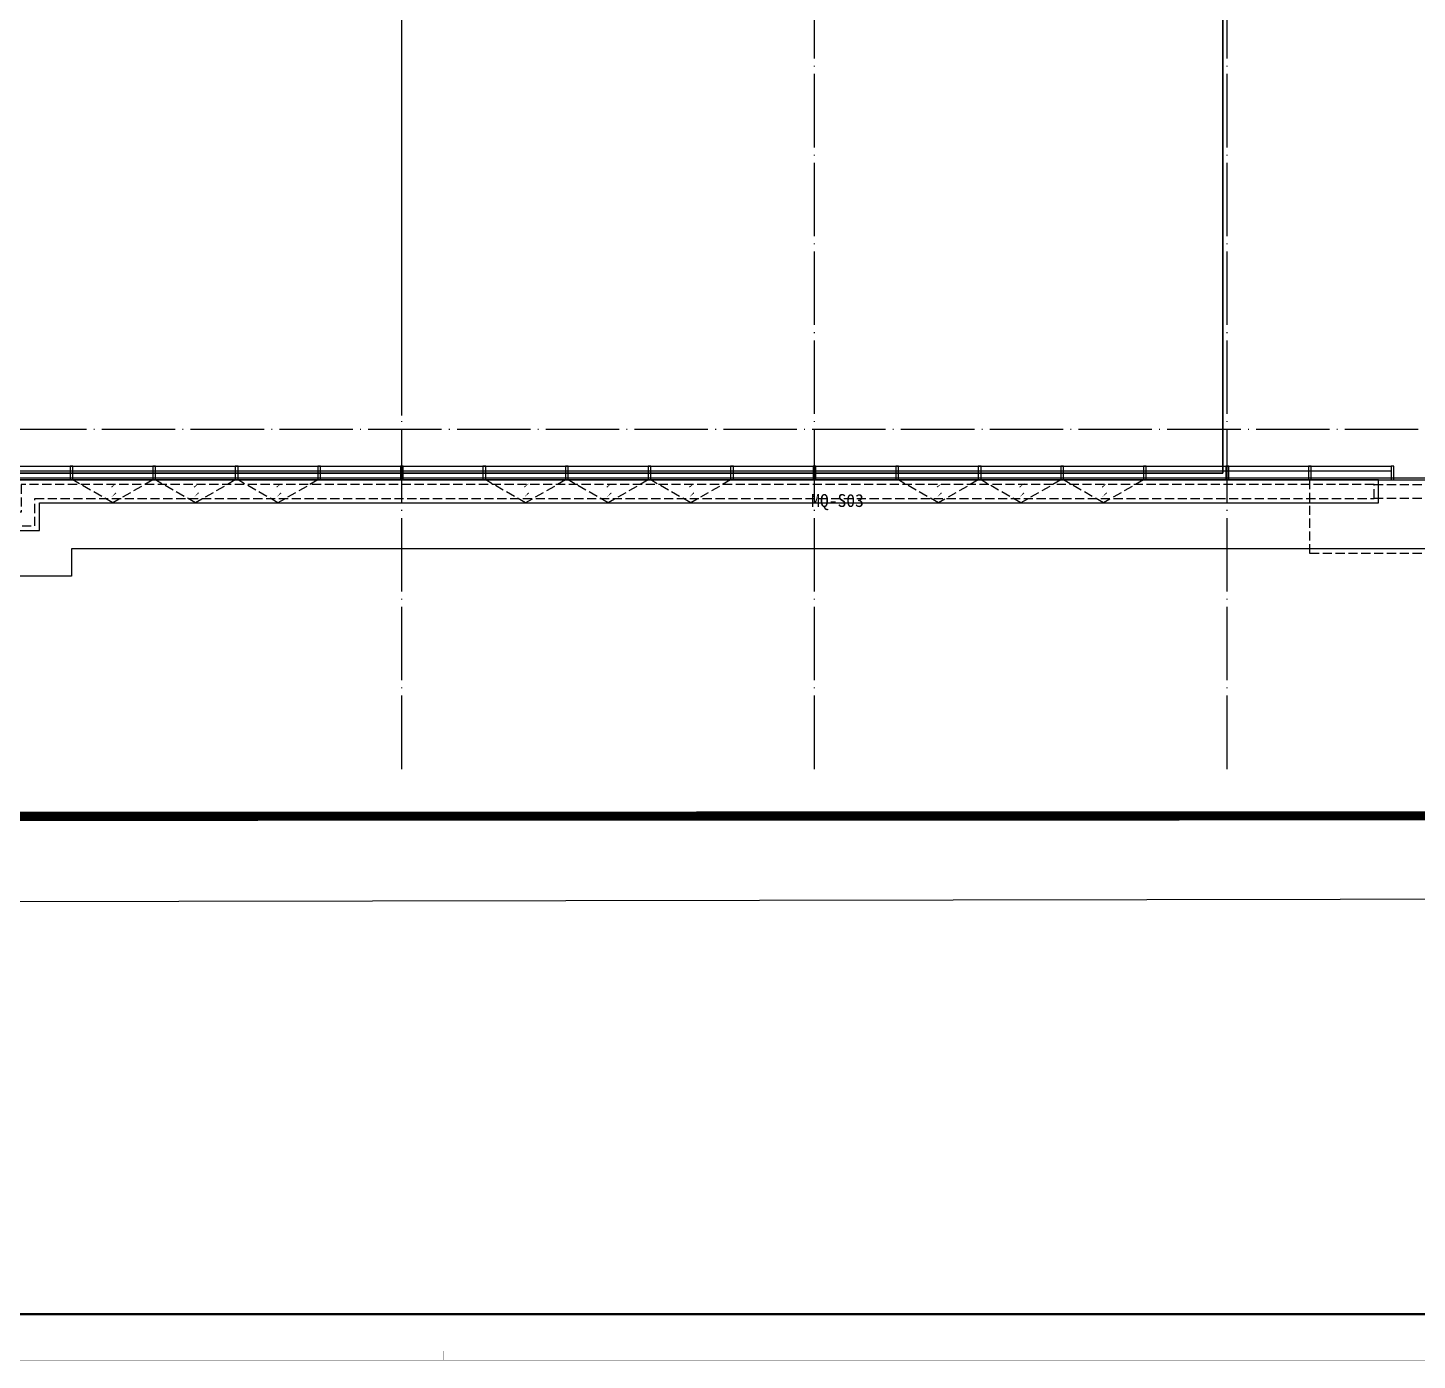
# Model space of a CAD drawing. Extents: x -415214 to 475089, y -207485 to 163917.
# Drawn here: x 423966 to 454262, y -20288 to 8757 of the extents above; entities that cross this region are included whole.
import ezdxf

# ---------------------------------------------------------------- set-up
doc = ezdxf.new("R2010")
doc.units = 0
doc.header["$LTSCALE"] = 800
for name, pattern in [('104 13#平面_t3$0$109 3#平面$0$DASH', [0.35, 0.25, -0.1]), ('104 13#平面_t3$0$ACAD_ISO04W100', [30, 24, -3, 0, -3]), ('104 13#平面_t3$0$ACAD_ISO05W100', [34, 24, -3, 0.5, -3, 0.5, -3]), ('104 13#平面_t3$0$DASH', [0.35, 0.25, -0.1]), ('104 13#平面_t3$0$DOTE', [2.42, 2, -0.2, 0.02, -0.2]), ('13#楼幕墙$0$DASH', [0.35, 0.25, -0.1])]:
    doc.linetypes.add(name, pattern=pattern)
doc.layers.get('0').update_dxf_attribs({"linetype": 'CONTINUOUS'})
doc.layers.get('Defpoints').update_dxf_attribs({"linetype": 'CONTINUOUS'})
doc.layers.add('104 13#平面_t3$0$000套内', color=226, linetype='CONTINUOUS', lineweight=30, plot=False)
for name, color, linetype in [('104 13#平面_t3$0$02-TEXT_标注', 130, 'CONTINUOUS'), ('104 13#平面_t3$0$A-C_玻璃幕墙', 140, 'CONTINUOUS'), ('104 13#平面_t3$0$A-O_散水', 134, 'CONTINUOUS'), ('104 13#平面_t3$0$A-TECH_暖通', 6, 'CONTINUOUS'), ('104 13#平面_t3$0$A-TECH_结构', 21, 'CONTINUOUS'), ('104 13#平面_t3$0$A_AXIS-轴线', 36, '104 13#平面_t3$0$DOTE'), ('104 13#平面_t3$0$M-场地 车库入口', 41, 'CONTINUOUS'), ('104 13#平面_t3$0$M-用地 红线', 20, '104 13#平面_t3$0$ACAD_ISO04W100'), ('104 13#平面_t3$0$M-绿化 首层轮廓', 197, 'CONTINUOUS'), ('104 13#平面_t3$0$M-道路 边线', 151, 'CONTINUOUS'), ('13#楼幕墙$0$A-C_幕墙龙骨', 133, 'CONTINUOUS'), ('13#楼幕墙$0$A-C_玻璃幕墙', 140, 'CONTINUOUS'), ('13#楼幕墙$0$A-C_窗', 140, 'CONTINUOUS')]:
    doc.layers.add(name, color=color, linetype=linetype)
doc.styles.add('104 13#平面_t3$0$_TCH_AXIS', font='STXIHEI.TTF', dxfattribs={"width": 0.75})

# ---------------------------------------------------------------- blocks, each defined once
blk = doc.blocks.new('图框-A1')
for points, const_width in [([(0, 0), (841, 0), (841, 594), (0, 594)], 0.05), ([(766, 584), (25, 584), (25, 10), (766, 10)], 0.5)]:
    blk.add_lwpolyline(points, close=True, dxfattribs=dict(const_width=const_width))
at = {"const_width": 0.05}
blk.add_lwpolyline([(420.5, 0), (420.5, 2)], dxfattribs=at)
blk = doc.blocks.new('104 13#平面_t3$0$轴网')
at = {"layer": '104 13#平面_t3$0$A_AXIS-轴线', "linetype": '104 13#平面_t3$0$DOTE'}
for p, q in [((30500, -7401), (30500, 24620)), ((39500, -7401), (39500, 24620)), ((48500, -7401), (48500, 24620)), ((60408, 0), (-2925, 0))]:
    blk.add_line(p, q, dxfattribs=at)
blk = doc.blocks.new('13#楼幕墙$0$A$C62EA228A')
at = {"linetype": '13#楼幕墙$0$DASH'}
blk.add_lwpolyline([(10, -300), (-860, -797), (-1730, -300)], dxfattribs=at)
at = {"layer": '13#楼幕墙$0$A-C_玻璃幕墙', "color": 1}
blk.add_lwpolyline([(-889, -674, 0, 25, 0), (-792, -580, 0, 0, 0), (-890, -456, 25, 0, 0), (-786, -374, 0, 0, 0)], format="xyseb", dxfattribs=at)
blk = doc.blocks.new('13#楼幕墙$0$A$C7A413A1D')
blk.add_lwpolyline([(-70, -300), (-10, -300), (-10, 0), (-70, 0)], close=True)
blk = doc.blocks.new('13#楼幕墙')
at = {"layer": '13#楼幕墙$0$A-C_玻璃幕墙'}
for p, q in [((21800, -800), (52070, -800)), ((21900, -900), (52070, -900)), ((22050, -1050), (52070, -1050))]:
    blk.add_line(p, q, dxfattribs=at)
blk.add_lwpolyline([(4493, 15500), (-900, 15500), (-900, -1700), (22100, -1700), (22100, -1100), (58400, -1100), (58400, 18960), (53293, 23245), (37800, 14300), (37800, 10200), (12500, 10200), (4493, 15500)], dxfattribs=at)
at = {"layer": '13#楼幕墙$0$A-C_幕墙龙骨'}
for p in [(23340, -800), (25140, -800), (26940, -800), (28740, -800), (30540, -800), (32340, -800), (34140, -800), (35940, -800), (37740, -800), (39540, -800), (41340, -800), (43140, -800), (44940, -800), (46740, -800), (48540, -800), (50340, -800), (52140, -800)]:
    blk.add_blockref('13#楼幕墙$0$A$C7A413A1D', p, dxfattribs=at)
at = {"layer": '13#楼幕墙$0$A-C_窗'}
for p in [(25060, -800), (26860, -800), (28660, -800), (34060, -800), (35860, -800), (37660, -800), (43060, -800), (44860, -800), (46660, -800)]:
    blk.add_blockref('13#楼幕墙$0$A$C62EA228A', p, dxfattribs=at)
blk = doc.blocks.new('*U87')
at = {"color": 8, "ltscale": 0.02}
blk.add_line((-222, 115), (222, -115), dxfattribs=at)
blk = doc.blocks.new('*U88')
at = {"color": 0, "linetype": 'ByBlock', "lineweight": -2}
for p in [(2216, 4258), (2286, 4391), (2009, 3859), (2078, 3992), (2147, 4125), (1870, 3592), (1939, 3725), (1732, 3326), (1801, 3459), (1524, 2927), (1593, 3060), (1662, 3193), (1385, 2661), (1454, 2794), (1247, 2395), (1316, 2528), (1108, 2129), (1177, 2262), (900, 1730), (970, 1863), (1039, 1996), (762, 1464), (831, 1597), (623, 1197), (693, 1331), (416, 798), (485, 931), (554, 1064), (277, 532), (346, 665), (139, 266), (208, 399), (0, 0), (69, 133)]:
    blk.add_blockref('*U87', p, dxfattribs=at)
blk = doc.blocks.new('104 13#平面_t3$0$jtrsyt')
at = {"ltscale": 0.02}
for p, q in [((62, 422), (-4493, -3005)), ((0, 0), (-4075, -3066)), ((20030, -7283), (23630, -7283)), ((23630, -7283), (23630, -12983)), ((20030, -7583), (20030, -12683)), ((20030, -7583), (25130, -7583)), ((24630, -7583), (24630, -12683)), ((25130, -7583), (25130, -12683)), ((20030, -12683), (25130, -12683)), ((20030, -12983), (23630, -12983))]:
    blk.add_line(p, q, dxfattribs=at)
for centre, radius, start, end in [((9589, 7215), 11700, 215.4896, 239.9998), ((9589, 7215), 12000, 216.9589, 239.9998), ((9589, 7215), 14550, 216.9589, 239.9998), ((9589, 7215), 17400, 215.971, 239.9998), ((20030, 25300), 32583, 239.9998, 270), ((9589, 7215), 17100, 216.9589, 239.9998), ((20030, 25300), 32883, 239.9998, 270), ((20030, 25300), 35433, 239.9998, 270), ((20030, 25300), 38283, 239.9998, 270), ((20030, 25300), 37983, 239.9998, 270)]:
    blk.add_arc(centre, radius, start, end, dxfattribs=at)
at = {"rotation": 27.49977707902309}
blk.add_blockref('*U88', (24880, -12683), dxfattribs=at)
blk = doc.blocks.new('104 13#平面_t3$0$A$C0BB3323F')
at = {"layer": '104 13#平面_t3$0$M-用地 红线', "ltscale": 0.05, "const_width": 200}
blk.add_lwpolyline([(-7235, -1505), (-2249, -6741), (66865, -6716)], dxfattribs=at)
at = {"layer": '104 13#平面_t3$0$M-绿化 首层轮廓'}
for p, q in [((61076, -900), (24200, -900)), ((24200, -900), (24200, -1500)), ((24200, -1500), (-1500, -1500)), ((-2249, -6741), (58823, -6719))]:
    blk.add_line(p, q, dxfattribs=at)
at = {"layer": '104 13#平面_t3$0$M-道路 边线', "ltscale": 0.02}
blk.add_lwpolyline([(56087, -8541), (-7235, -8649)], dxfattribs=at)
at = {"layer": 'Defpoints'}
blk.add_lwpolyline([(59300, 600), (59300, 20660), (54205, 24935), (38700, 16000), (38700, 11900), (13400, 11900), (5393, 17200), (0, 17200), (0, 0), (23000, 0), (23000, 600)], close=True, dxfattribs=at)
blk = doc.blocks.new('104 13#平面_t3')
at = {"layer": '104 13#平面_t3$0$000套内'}
blk.add_lwpolyline([(7100, -1550), (21950, -1550), (21950, -950), (48400, -950), (48400, 11050), (53400, 11050), (53400, 18100), (58250, 18100), (58250, 18890), (53289, 23053), (37950, 14213), (37950, 10050), (12455, 10050), (4447, 15350), (4100, 15350), (4100, 6300), (7100, 6300), (7100, -1550)], dxfattribs=at)
at = {"layer": '104 13#平面_t3$0$A-C_玻璃幕墙', "linetype": '104 13#平面_t3$0$DASH'}
blk.add_lwpolyline([(57500, -1100), (57500, -2700), (50300, -2700), (50300, -1100)], dxfattribs=at)
at = {"layer": '104 13#平面_t3$0$A-O_散水', "linetype": '104 13#平面_t3$0$DASH'}
for p, q in [((51700, -1200), (56100, -1200)), ((56100, -1500), (51700, -1500))]:
    blk.add_line(p, q, dxfattribs=at)
at = {"layer": '104 13#平面_t3$0$A-O_散水'}
blk.add_lwpolyline([(51800, -1600), (51800, -1100), (22100, -1100), (22100, -1700), (5600, -1700), (5600, -2200), (22600, -2200), (22600, -1600)], close=True, dxfattribs=at)
at = {"layer": '104 13#平面_t3$0$A-O_散水', "linetype": '104 13#平面_t3$0$DASH'}
blk.add_lwpolyline([(51700, -1500), (51700, -1200), (22200, -1200), (22200, -1800), (5700, -1800), (5700, -2100), (22500, -2100), (22500, -1500)], close=True, dxfattribs=at)
at = {"layer": '104 13#平面_t3$0$A-TECH_暖通', "linetype": '104 13#平面_t3$0$109 3#平面$0$DASH', "const_width": 30}
for points in [[(30500, 8700), (30500, 300)], [(30500, -300), (30500, -800)]]:
    blk.add_lwpolyline(points, dxfattribs=at)
at = {"layer": '104 13#平面_t3$0$A-TECH_结构'}
blk.add_lwpolyline([(58350, -1050), (58350, 18937), (53288, 23184), (37850, 14271), (37850, 10150), (12485, 10150), (4478, 15450), (-850, 15450), (-850, -1650), (22050, -1650), (22050, -1050)], close=True, dxfattribs=at)
at = {"xscale": 100, "yscale": 100, "zscale": 100}
blk.add_blockref('图框-A1', (-10635, -20285), dxfattribs=at)
for name, p in [('104 13#平面_t3$0$A$C0BB3323F', (-900, -1700)), ('104 13#平面_t3$0$轴网', (0, 0))]:
    blk.add_blockref(name, p)
at = {"layer": '104 13#平面_t3$0$A-TECH_结构'}
blk.add_blockref('13#楼幕墙', (0, 0), dxfattribs=at)
at = {"layer": '104 13#平面_t3$0$M-场地 车库入口', "ltscale": 200, "rotation": 30.04109946673724}
blk.add_blockref('104 13#平面_t3$0$jtrsyt', (13018, 16851), dxfattribs=at)
at = {"layer": '104 13#平面_t3$0$02-TEXT_标注', "linetype": '104 13#平面_t3$0$ACAD_ISO05W100', "style": '104 13#平面_t3$0$_TCH_AXIS'}
blk.add_text('MQ-S03', height=281.2, dxfattribs=at).set_placement((39427, -1688))

msp = doc.modelspace()

# ---------------------------------------------------------------- block references
msp.add_blockref('104 13#平面_t3', (401621, 0))

doc.saveas('drawing.dxf')
